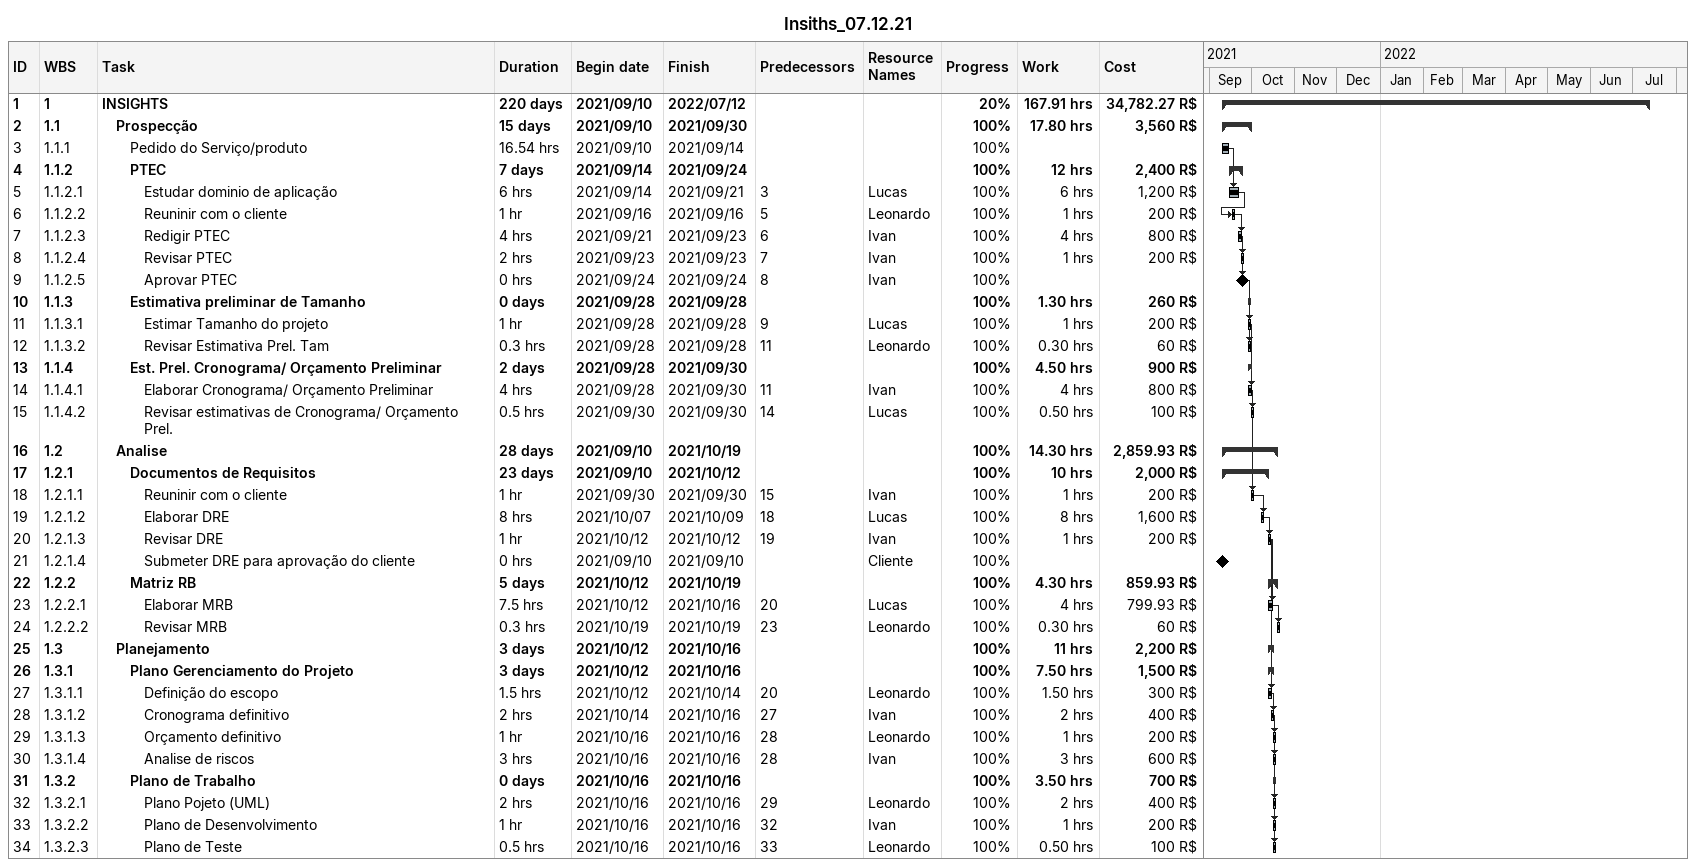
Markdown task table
Insiths_07.12.21

| ID | WBS | Task | Duration | Start | Finish | Predecessors | Resources | % complete | Work (h) | Cost (R$) |
|---|---|---|---|---|---|---|---|---|---|---|
| 1 | 1 | **INSIGHTS** | 220d | 2021-09-10 | 2022-07-12 |  |  | 20 | 167.91 | 34782.27 |
| 2 | 1.1 | **Prospecção** | 15d | 2021-09-10 | 2021-09-30 |  |  | 100 | 17.80 | 3560 |
| 3 | 1.1.1 | Pedido do Serviço/produto | 16.54h | 2021-09-10 | 2021-09-14 |  |  | 100 |  |  |
| 4 | 1.1.2 | **PTEC** | 7d | 2021-09-14 | 2021-09-24 |  |  | 100 | 12 | 2400 |
| 5 | 1.1.2.1 | Estudar dominio de aplicação | 6h | 2021-09-14 | 2021-09-21 | 3 | Lucas | 100 | 6 | 1200 |
| 6 | 1.1.2.2 | Reuninir com o cliente | 1h | 2021-09-16 | 2021-09-16 | 5 | Leonardo | 100 | 1 | 200 |
| 7 | 1.1.2.3 | Redigir PTEC | 4h | 2021-09-21 | 2021-09-23 | 6 | Ivan | 100 | 4 | 800 |
| 8 | 1.1.2.4 | Revisar PTEC | 2h | 2021-09-23 | 2021-09-23 | 7 | Ivan | 100 | 1 | 200 |
| 9 | 1.1.2.5 | Aprovar PTEC | 0h | 2021-09-24 | 2021-09-24 | 8 | Ivan | 100 |  |  |
| 10 | 1.1.3 | **Estimativa preliminar de Tamanho** | 0d | 2021-09-28 | 2021-09-28 |  |  | 100 | 1.30 | 260 |
| 11 | 1.1.3.1 | Estimar Tamanho do projeto | 1h | 2021-09-28 | 2021-09-28 | 9 | Lucas | 100 | 1 | 200 |
| 12 | 1.1.3.2 | Revisar Estimativa Prel. Tam | 0.3h | 2021-09-28 | 2021-09-28 | 11 | Leonardo | 100 | 0.30 | 60 |
| 13 | 1.1.4 | **Est. Prel. Cronograma/ Orçamento Preliminar** | 2d | 2021-09-28 | 2021-09-30 |  |  | 100 | 4.50 | 900 |
| 14 | 1.1.4.1 | Elaborar Cronograma/ Orçamento Preliminar | 4h | 2021-09-28 | 2021-09-30 | 11 | Ivan | 100 | 4 | 800 |
| 15 | 1.1.4.2 | Revisar estimativas de Cronograma/ Orçamento Prel. | 0.5h | 2021-09-30 | 2021-09-30 | 14 | Lucas | 100 | 0.50 | 100 |
| 16 | 1.2 | **Analise** | 28d | 2021-09-10 | 2021-10-19 |  |  | 100 | 14.30 | 2859.93 |
| 17 | 1.2.1 | **Documentos de Requisitos** | 23d | 2021-09-10 | 2021-10-12 |  |  | 100 | 10 | 2000 |
| 18 | 1.2.1.1 | Reuninir com o cliente | 1h | 2021-09-30 | 2021-09-30 | 15 | Ivan | 100 | 1 | 200 |
| 19 | 1.2.1.2 | Elaborar DRE | 8h | 2021-10-07 | 2021-10-09 | 18 | Lucas | 100 | 8 | 1600 |
| 20 | 1.2.1.3 | Revisar DRE | 1h | 2021-10-12 | 2021-10-12 | 19 | Ivan | 100 | 1 | 200 |
| 21 | 1.2.1.4 | Submeter DRE para aprovação do cliente | 0h | 2021-09-10 | 2021-09-10 |  | Cliente | 100 |  |  |
| 22 | 1.2.2 | **Matriz RB** | 5d | 2021-10-12 | 2021-10-19 |  |  | 100 | 4.30 | 859.93 |
| 23 | 1.2.2.1 | Elaborar MRB | 7.5h | 2021-10-12 | 2021-10-16 | 20 | Lucas | 100 | 4 | 799.93 |
| 24 | 1.2.2.2 | Revisar MRB | 0.3h | 2021-10-19 | 2021-10-19 | 23 | Leonardo | 100 | 0.30 | 60 |
| 25 | 1.3 | **Planejamento** | 3d | 2021-10-12 | 2021-10-16 |  |  | 100 | 11 | 2200 |
| 26 | 1.3.1 | **Plano Gerenciamento do Projeto** | 3d | 2021-10-12 | 2021-10-16 |  |  | 100 | 7.50 | 1500 |
| 27 | 1.3.1.1 | Definição do escopo | 1.5h | 2021-10-12 | 2021-10-14 | 20 | Leonardo | 100 | 1.50 | 300 |
| 28 | 1.3.1.2 | Cronograma definitivo | 2h | 2021-10-14 | 2021-10-16 | 27 | Ivan | 100 | 2 | 400 |
| 29 | 1.3.1.3 | Orçamento definitivo | 1h | 2021-10-16 | 2021-10-16 | 28 | Leonardo | 100 | 1 | 200 |
| 30 | 1.3.1.4 | Analise de riscos | 3h | 2021-10-16 | 2021-10-16 | 28 | Ivan | 100 | 3 | 600 |
| 31 | 1.3.2 | **Plano de Trabalho** | 0d | 2021-10-16 | 2021-10-16 |  |  | 100 | 3.50 | 700 |
| 32 | 1.3.2.1 | Plano Pojeto (UML) | 2h | 2021-10-16 | 2021-10-16 | 29 | Leonardo | 100 | 2 | 400 |
| 33 | 1.3.2.2 | Plano de Desenvolvimento | 1h | 2021-10-16 | 2021-10-16 | 32 | Ivan | 100 | 1 | 200 |
| 34 | 1.3.2.3 | Plano de Teste | 0.5h | 2021-10-16 | 2021-10-16 | 33 | Leonardo | 100 | 0.50 | 100 |
